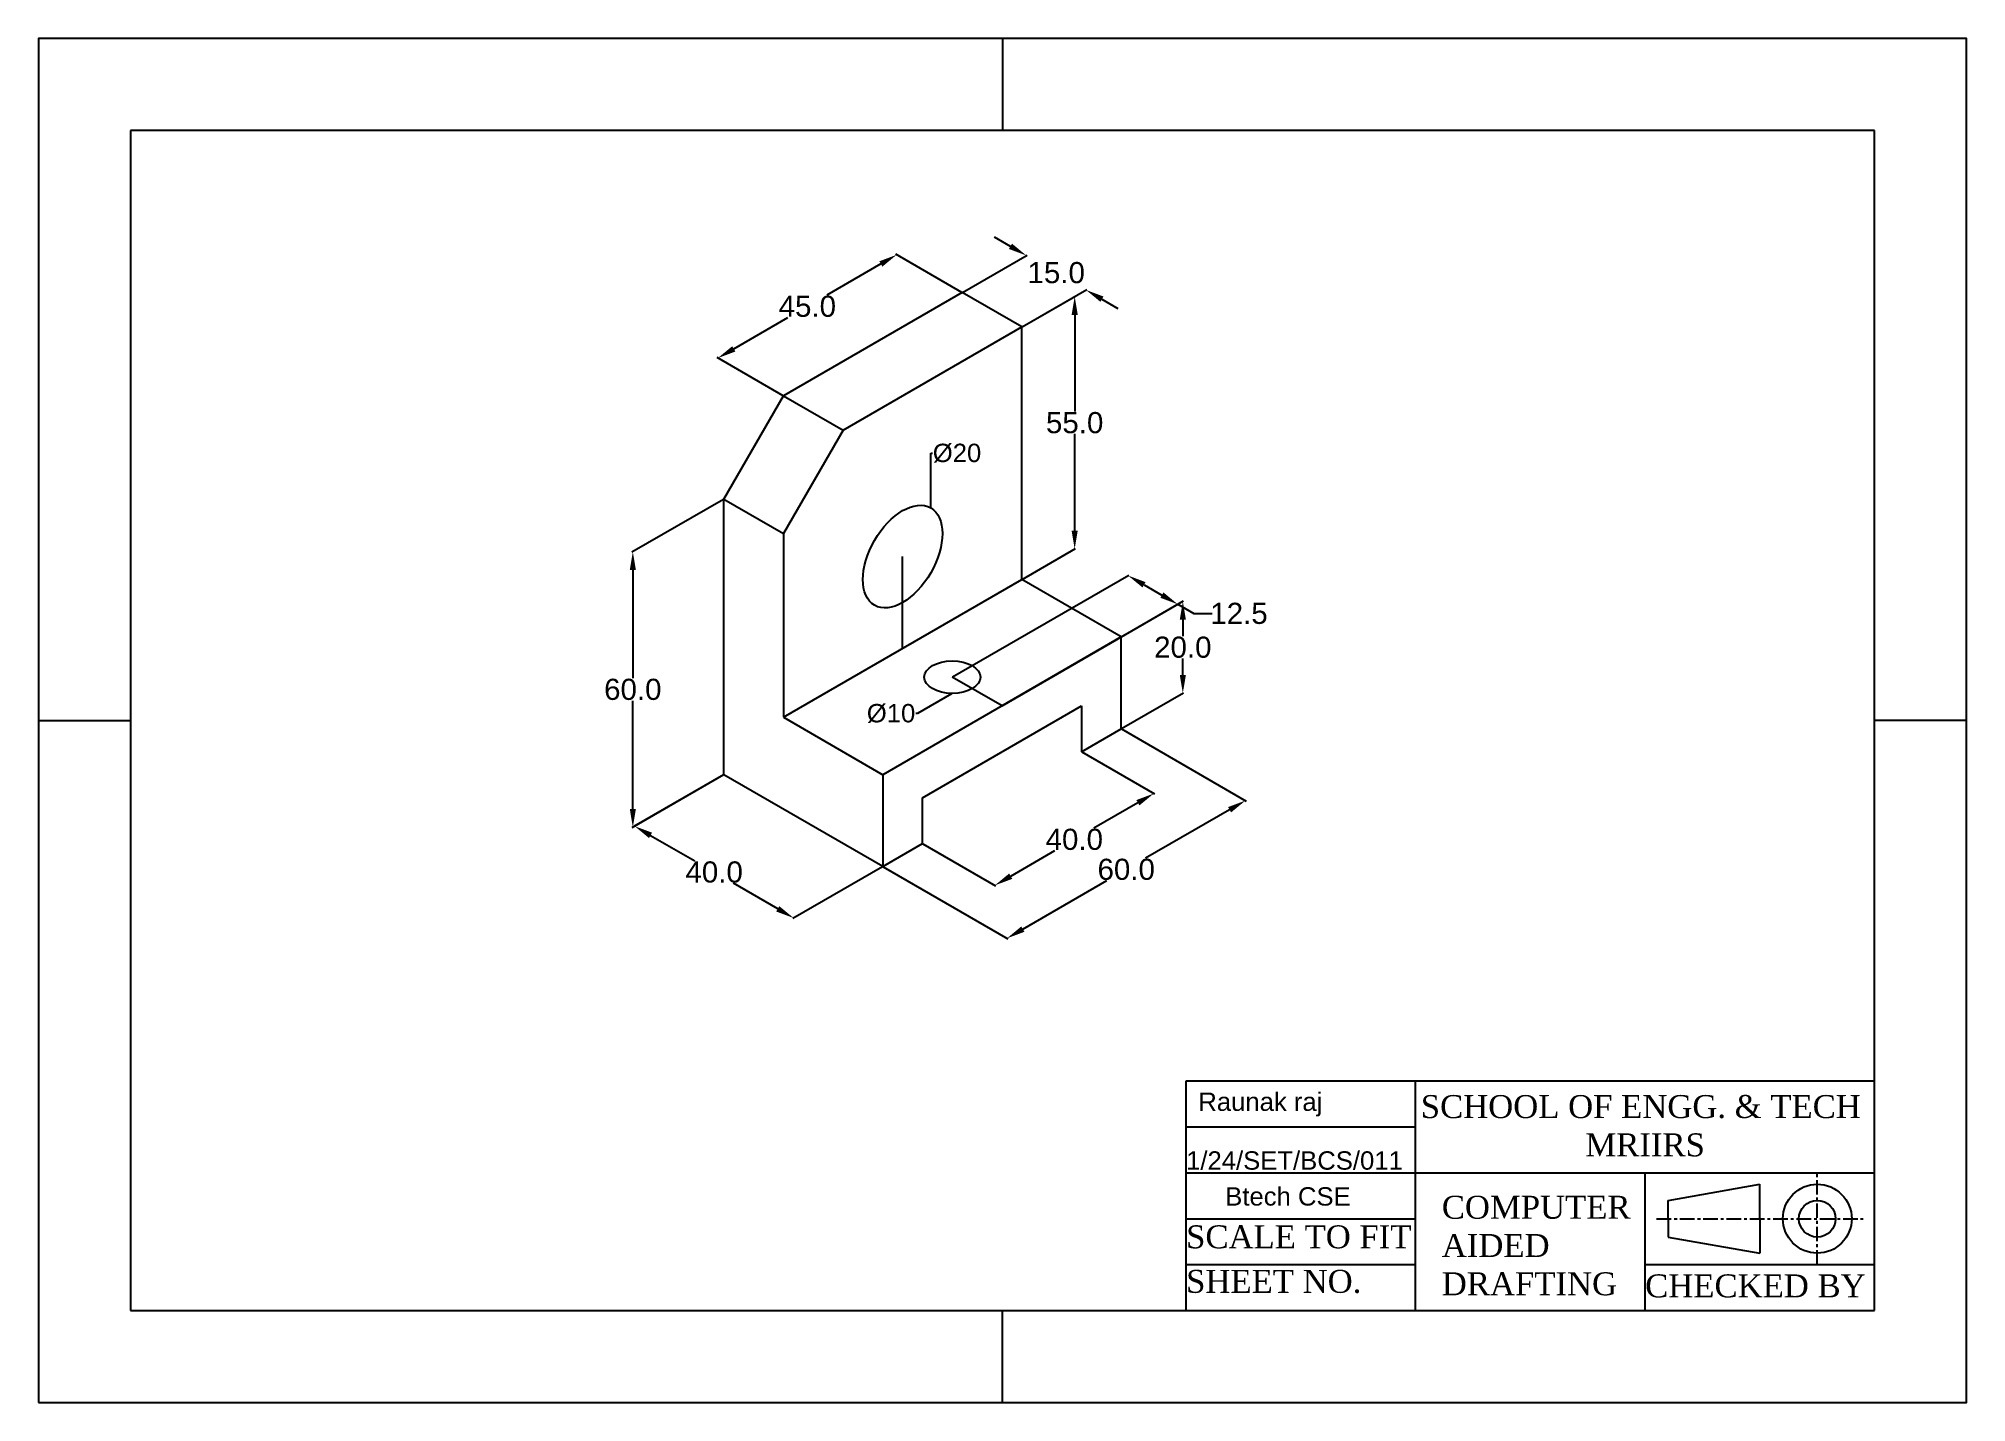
# Model space of a CAD drawing. Header units: millimetres. Extents: x -76 to 344, y -54 to 243.
import ezdxf
from ezdxf import colors
from ezdxf.entities.mleader import LeaderData, LeaderLine
from ezdxf.math import Vec2, Vec3

# ---------------------------------------------------------------- set-up
doc = ezdxf.new("R2010")
doc.units = ezdxf.units.MM
doc.header["$MEASUREMENT"] = 0
doc.linetypes.add('CENTER', pattern=[50.8, 31.75, -6.35, 6.35, -6.35])
doc.styles.add('ISO Proportional', font='arial.ttf')
doc.styles.get("Standard").update_dxf_attribs({"font": 'arial.ttf'})
doc.dimstyles.get("Standard").update_dxf_attribs({"dimtxt": 4.6, "dimasz": 4, "dimexe": 0.18, "dimexo": 0.0625, "dimgap": 0.09, "dimtad": 0, "dimtih": 1, "dimtoh": 1, "dimdec": 1, "dimzin": 0, "dimdsep": 46, "dimtxsty": 'Standard', "dimcen": 0.09, "dimclrt": 256, "dimadec": 0, "dimazin": 0, "dimtfac": 1, "dimtdec": 1, "dimtofl": 0, "dimtmove": 0, "dimatfit": 3, "dimfxl": 1, "dimtolj": 1, "dimtzin": 0, "dimarcsym": 0})

# ---------------------------------------------------------------- blocks, each defined once
blk = doc.blocks.new('*D1')
at = {"color": 0, "lineweight": -2, "transparency": 16777216}
for p, q in [((73.08, 82.78), (53.56, 71.51)), ((57.21, 69.61), (66.84, 64.05)), ((84.92, 53.61), (75.29, 59.17)), ((107.73, 62.78), (88.2, 51.51))]:
    blk.add_line(p, q, dxfattribs=at)
at = {"color": 0, "transparency": 16777216}
for points in [[(57.54, 70.19), (56.87, 69.03), (53.74, 71.61)], [(85.25, 54.19), (84.58, 53.03), (88.38, 51.61)]]:
    blk.add_solid(points, dxfattribs=at)
at = {"layer": 'Defpoints', "color": 0, "transparency": 16777216}
for p in [(73.15, 82.82), (53.74, 71.61), (107.79, 62.82)]:
    blk.add_point(p, dxfattribs=at)
at = {"transparency": 16777216, "insert": (71.06, 61.61), "char_height": 4.6, "attachment_point": 5}
blk.add_mtext('\\A1;40.0', dxfattribs=at)
blk = doc.blocks.new('*D2')
at = {"color": 0, "lineweight": -2, "transparency": 16777216}
for p, q in [((135.62, 197.88), (132.15, 199.88)), ((125.17, 187.85), (139.26, 195.99)), ((138.16, 180.35), (152.25, 188.49)), ((155.54, 186.38), (159, 184.38))]:
    blk.add_line(p, q, dxfattribs=at)
at = {"color": 0, "transparency": 16777216}
for points in [[(135.95, 198.46), (135.28, 197.31), (139.08, 195.88)], [(155.87, 186.96), (155.2, 185.81), (152.07, 188.38)]]:
    blk.add_solid(points, dxfattribs=at)
at = {"layer": 'Defpoints', "color": 0, "transparency": 16777216}
for p in [(125.11, 187.82), (152.07, 188.38), (138.1, 180.32)]:
    blk.add_point(p, dxfattribs=at)
at = {"transparency": 16777216, "insert": (145.58, 192.13), "char_height": 4.6, "attachment_point": 5}
blk.add_mtext('\\A1;15.0', dxfattribs=at)
blk = doc.blocks.new('*D3')
at = {"color": 0, "lineweight": -2, "transparency": 16777216}
for p, q in [((73.08, 142.78), (53.16, 131.28)), ((53.34, 127.38), (53.34, 103.82)), ((53.34, 75.38), (53.34, 98.94)), ((73.08, 82.78), (53.16, 71.28))]:
    blk.add_line(p, q, dxfattribs=at)
at = {"color": 0, "transparency": 16777216}
for points in [[(52.68, 127.38), (54.01, 127.38), (53.34, 131.38)], [(52.68, 75.38), (54.01, 75.38), (53.34, 71.38)]]:
    blk.add_solid(points, dxfattribs=at)
at = {"layer": 'Defpoints', "color": 0, "transparency": 16777216}
for p in [(73.15, 142.82), (73.15, 82.82), (53.34, 71.38)]:
    blk.add_point(p, dxfattribs=at)
at = {"transparency": 16777216, "insert": (53.34, 101.38), "char_height": 4.6, "attachment_point": 5}
blk.add_mtext('\\A1;60.0', dxfattribs=at)
blk = doc.blocks.new('*D4')
at = {"color": 0, "lineweight": -2, "transparency": 16777216}
for p, q in [((151.15, 87.78), (167.02, 78.62)), ((163.38, 76.72), (153.75, 71.16)), ((116.51, 67.78), (132.38, 58.62)), ((135.67, 60.72), (145.3, 66.28))]:
    blk.add_line(p, q, dxfattribs=at)
at = {"color": 0, "transparency": 16777216}
for points in [[(163.04, 77.3), (163.71, 76.14), (166.84, 78.72)], [(135.33, 61.3), (136, 60.14), (132.2, 58.72)]]:
    blk.add_solid(points, dxfattribs=at)
at = {"layer": 'Defpoints', "color": 0, "transparency": 16777216}
for p in [(151.09, 87.82), (166.84, 78.72), (116.45, 67.82)]:
    blk.add_point(p, dxfattribs=at)
at = {"transparency": 16777216, "insert": (149.52, 68.72), "char_height": 4.6, "attachment_point": 5}
blk.add_mtext('\\A1;40.0', dxfattribs=at)
blk = doc.blocks.new('*D5')
at = {"color": 0, "lineweight": -2, "transparency": 16777216}
for p, q in [((138.16, 180.35), (149.78, 187.06)), ((149.6, 182.96), (149.6, 161.9)), ((149.6, 135.96), (149.6, 157.02)), ((138.16, 125.35), (149.78, 132.06))]:
    blk.add_line(p, q, dxfattribs=at)
at = {"color": 0, "transparency": 16777216}
for points in [[(148.94, 182.96), (150.27, 182.96), (149.6, 186.96)], [(148.94, 135.96), (150.27, 135.96), (149.6, 131.96)]]:
    blk.add_solid(points, dxfattribs=at)
at = {"layer": 'Defpoints', "color": 0, "transparency": 16777216}
for p in [(138.1, 180.32), (149.6, 131.96), (138.1, 125.32)]:
    blk.add_point(p, dxfattribs=at)
at = {"transparency": 16777216, "insert": (149.6, 159.46), "char_height": 4.6, "attachment_point": 5}
blk.add_mtext('\\A1;55.0', dxfattribs=at)
blk = doc.blocks.new('*D6')
at = {"color": 0, "lineweight": -2, "transparency": 16777216}
for p, q in [((107.38, 194.05), (95.58, 187.24)), ((125.05, 187.85), (110.66, 196.16)), ((75.34, 175.55), (87.13, 182.36)), ((86.07, 165.35), (71.69, 173.66))]:
    blk.add_line(p, q, dxfattribs=at)
at = {"color": 0, "transparency": 16777216}
for points in [[(107.05, 194.63), (107.71, 193.47), (110.84, 196.05)], [(75, 176.13), (75.67, 174.97), (71.87, 173.55)]]:
    blk.add_solid(points, dxfattribs=at)
at = {"layer": 'Defpoints', "color": 0, "transparency": 16777216}
for p in [(110.84, 196.05), (125.11, 187.82), (86.14, 165.32)]:
    blk.add_point(p, dxfattribs=at)
at = {"transparency": 16777216, "insert": (91.36, 184.8), "char_height": 4.6, "attachment_point": 5}
blk.add_mtext('\\A1;45.0', dxfattribs=at)
blk = doc.blocks.new('*D7')
at = {"color": 0, "lineweight": -2, "transparency": 16777216}
for p, q in [((123.01, 104.1), (161.42, 126.28)), ((164.71, 124.18), (168.61, 121.93)), ((133.83, 97.85), (172.25, 120.03)), ((172.07, 119.93), (175.53, 117.93)), ((175.53, 117.93), (179.53, 117.93))]:
    blk.add_line(p, q, dxfattribs=at)
at = {"color": 0, "transparency": 16777216}
for points in [[(165.04, 124.76), (164.38, 123.6), (161.24, 126.18)], [(168.94, 122.51), (168.27, 121.35), (172.07, 119.93)]]:
    blk.add_solid(points, dxfattribs=at)
at = {"layer": 'Defpoints', "color": 0, "transparency": 16777216}
for p in [(172.07, 119.93), (122.94, 104.07), (133.77, 97.82)]:
    blk.add_point(p, dxfattribs=at)
at = {"transparency": 16777216, "insert": (185.4, 117.93), "char_height": 4.6, "attachment_point": 5}
blk.add_mtext('\\A1;12.5', dxfattribs=at)
blk = doc.blocks.new('*D8')
at = {"color": 0, "lineweight": -2, "transparency": 16777216}
for p, q in [((159.81, 92.78), (186.99, 77.09)), ((183.35, 75.19), (165.06, 64.63)), ((107.85, 62.78), (135.03, 47.09)), ((138.32, 49.19), (156.61, 59.75))]:
    blk.add_line(p, q, dxfattribs=at)
at = {"color": 0, "transparency": 16777216}
for points in [[(183.02, 75.77), (183.68, 74.61), (186.81, 77.19)], [(137.98, 49.77), (138.65, 48.61), (134.85, 47.19)]]:
    blk.add_solid(points, dxfattribs=at)
at = {"layer": 'Defpoints', "color": 0, "transparency": 16777216}
for p in [(159.75, 92.82), (186.81, 77.19), (107.79, 62.82)]:
    blk.add_point(p, dxfattribs=at)
at = {"transparency": 16777216, "insert": (160.83, 62.19), "char_height": 4.6, "attachment_point": 5}
blk.add_mtext('\\A1;60.0', dxfattribs=at)
blk = doc.blocks.new('*D9')
at = {"color": 0, "lineweight": -2, "transparency": 16777216}
for p, q in [((159.81, 112.85), (173.34, 120.66)), ((173.16, 116.56), (173.16, 113)), ((173.16, 104.56), (173.16, 108.12)), ((159.81, 92.85), (173.34, 100.66))]:
    blk.add_line(p, q, dxfattribs=at)
at = {"color": 0, "transparency": 16777216}
for points in [[(172.5, 116.56), (173.83, 116.56), (173.16, 120.56)], [(172.5, 104.56), (173.83, 104.56), (173.16, 100.56)]]:
    blk.add_solid(points, dxfattribs=at)
at = {"layer": 'Defpoints', "color": 0, "transparency": 16777216}
for p in [(159.75, 112.82), (173.16, 100.56), (159.75, 92.82)]:
    blk.add_point(p, dxfattribs=at)
at = {"transparency": 16777216, "insert": (173.16, 110.56), "char_height": 4.6, "attachment_point": 5}
blk.add_mtext('\\A1;20.0', dxfattribs=at)

msp = doc.modelspace()

# ---------------------------------------------------------------- linework, layer by layer
for p, q in [((133.88, 243.13), (133.88, 223.13)), ((323.88, 223.13), (-56.12, 223.13)), ((-56.12, 223.13), (-56.12, -33.87)), ((323.88, -33.87), (323.88, 223.13)), ((125.11, 187.82), (86.14, 165.32)), ((138.1, 180.32), (125.11, 187.82)), ((99.13, 157.82), (138.1, 180.32)), ((138.1, 125.32), (138.1, 180.32)), ((73.15, 142.82), (86.14, 165.32)), ((86.14, 165.32), (99.13, 157.82)), ((99.13, 157.82), (86.14, 135.32)), ((73.15, 82.82), (73.15, 142.82)), ((73.15, 142.82), (86.14, 135.32)), ((86.14, 135.32), (86.14, 95.32)), ((112.12, 110.32), (112.12, 130.32)), ((86.14, 95.32), (138.1, 125.32)), ((159.75, 112.82), (138.1, 125.32)), ((159.75, 112.82), (107.79, 82.82)), ((159.75, 92.82), (159.75, 112.82)), ((133.77, 97.82), (122.94, 104.07)), ((116.45, 77.82), (151.09, 97.82)), ((151.09, 97.82), (151.09, 87.82)), ((-76.12, 94.63), (-56.12, 94.63)), ((86.14, 95.32), (107.79, 82.82)), ((151.09, 87.82), (159.75, 92.82)), ((343.88, 94.63), (323.88, 94.63)), ((107.79, 62.82), (73.15, 82.82)), ((107.79, 82.82), (107.79, 62.82)), ((116.45, 67.82), (116.45, 77.82)), ((107.79, 62.82), (116.45, 67.82)), ((173.88, -33.87), (173.88, 16.13)), ((173.88, 16.13), (223.88, 16.13)), ((223.88, -33.87), (223.88, 16.13)), ((223.88, 16.13), (323.88, 16.13)), ((173.88, 6.13), (223.88, 6.13)), ((173.88, -3.87), (223.88, -3.87)), ((223.88, -3.87), (273.88, -3.87)), ((273.88, -33.87), (273.88, -3.87)), ((273.88, -3.87), (323.88, -3.87)), ((278.88, -9.87), (298.88, -6.37)), ((298.88, -13.87), (298.88, -6.37)), ((278.88, -13.87), (278.88, -9.87)), ((173.88, -13.87), (223.88, -13.87)), ((278.88, -13.87), (278.88, -17.87)), ((298.88, -13.87), (298.88, -21.37)), ((278.88, -17.87), (298.88, -21.37)), ((173.88, -23.87), (223.88, -23.87)), ((273.88, -23.87), (323.88, -23.87)), ((-56.12, -33.87), (323.88, -33.87)), ((133.88, -53.87), (133.88, -33.87))]:
    msp.add_line(p, q)
at = {"linetype": 'CENTER', "ltscale": 0.1}
for p, q in [((311.38, -23.87), (311.38, -3.87)), ((276.38, -13.87), (321.38, -13.87))]:
    msp.add_line(p, q, dxfattribs=at)
msp.add_lwpolyline([(-76.12, -53.87), (343.88, -53.87), (343.88, 243.13), (-76.12, 243.13)], close=True)
for radius in [7.5, 4]:
    msp.add_circle((311.38, -13.87), radius)
for centre, major_axis in [((112.12, 130.32), (-6.12, -10.61)), ((122.94, 104.07), (-6.12, 0))]:
    msp.add_ellipse(centre, major_axis=major_axis, ratio=0.57735)

# ---------------------------------------------------------------- texts
at = {"style": 'ISO Proportional'}
for s, p in [('Raunak raj', (176.54, 9.61)), ('1/24/SET/BCS/011', (173.88, -3.19)), ('Btech CSE', (182.4, -11.01))]:
    msp.add_text(s, height=4, dxfattribs=at).set_placement(p)
at = {"char_height": 5}
for s, insert, width, attachment_point in [('{\\fTimes New Roman|b0|i0|c0|p18;SCHOOL OF ENGG. & TECH  MRIIRS}', (273.88, 6.35), 100, 5), ('{\\fTimes New Roman|b0|i0|c0|p18;COMPUTER AIDED DRAFTING}', (229.58, -8.87), 50, 1), ('{\\fTimes New Roman|b0|i0|c0|p18;SCALE TO FIT}', (173.88, -15.31), 50, 1), ('{\\fTimes New Roman|b0|i0|c0|p18;SHEET NO.}', (173.88, -25.01), 50, 1), ('{\\fTimes New Roman|b0|i0|c0|p18;CHECKED BY}', (273.88, -25.99), 50, 1)]:
    msp.add_mtext(s, dxfattribs=dict(at, insert=insert, width=width, attachment_point=attachment_point))

# ---------------------------------------------------------------- dimensions: what is measured, and where the dimension line sits
for p1, p2, distance, picture, middle in [((125.11, 187.82), (138.1, 180.32), 13.97, '*D2', (145.58, 192.13)), ((86.14, 165.32), (125.11, 187.82), 14.26, '*D6', (91.36, 184.8)), ((138.1, 180.32), (138.1, 125.32), 11.5, '*D5', (149.6, 159.46)), ((73.15, 142.82), (73.15, 82.82), -19.8, '*D3', (53.34, 101.38)), ((159.75, 112.82), (159.75, 92.82), 13.41, '*D9', (173.16, 110.56)), ((107.79, 62.82), (159.75, 92.82), -27.06, '*D8', (160.83, 62.19)), ((116.45, 67.82), (151.09, 87.82), -15.75, '*D4', (149.52, 68.72))]:
    dim = msp.add_aligned_dim(p1=p1, p2=p2, distance=distance, dimstyle='Standard')
    dim.commit()
    dim.dimension.update_dxf_attribs({"geometry": picture, "text_midpoint": middle})
for base, p1, p2, angle, picture, middle in [((172.07, 119.93), (122.94, 104.07), (133.77, 97.82), 330, '*D7', (185.4, 117.93)), ((53.74, 71.61), (107.79, 62.82), (73.15, 82.82), 150, '*D1', (71.06, 61.61))]:
    dim = msp.add_linear_dim(base=base, p1=p1, p2=p2, angle=angle, dimstyle='Standard')
    dim.commit()
    dim.dimension.update_dxf_attribs({"geometry": picture, "text_midpoint": middle, "dimtype": 161})

# ---------------------------------------------------------------- leaders
ml = msp.add_multileader_mtext('Standard')
ml.set_content('%%C20', color=256)
ml.set_leader_properties()
ml.build(insert=Vec2(0, 0))
ml.multileader.update_dxf_attribs({"dogleg_length": 0.36, "arrow_head_size": 0.18})
ctx = ml.context
ctx.base_point, ctx.arrow_head_size, ctx.landing_gap_size, ctx.plane_origin = Vec3(118.6, 152.82), 0.18, 0.09, Vec3(118.24, 140.92)
notes = []
notes.append((ctx, [(0, (1, 1, 0), (118.24, 152.82), (1, 0), 0.36, [(0, [(118.24, 140.92)], 0, [])])]))
ctx.mtext.insert, ctx.mtext.flow_direction = Vec3(118.69, 154.9), 5
ml = msp.add_multileader_mtext('Standard')
ml.set_content('%%C10', color=256)
ml.set_leader_properties()
ml.build(insert=Vec2(0, 0))
ml.multileader.update_dxf_attribs({"dogleg_length": 0.36, "arrow_head_size": 0.18})
ctx = ml.context
ctx.base_point, ctx.arrow_head_size, ctx.landing_gap_size, ctx.plane_origin = Vec3(104.72, 96.14), 0.18, 0.09, Vec3(122.94, 100.53)
ctx.text_align_type = 2
notes.append((ctx, [(0, (1, 1, 0), (115.33, 96.14), (-1, 0), 0.36, [(0, [(122.94, 100.53)], 0, [])])]))
ctx.mtext.insert, ctx.mtext.alignment, ctx.mtext.flow_direction = Vec3(114.88, 98.22), 3, 5
for ctx, leaders in notes:
    for number, flags, end, landing, length, lines in leaders:
        leader = LeaderData()
        leader.index, (leader.has_last_leader_line, leader.has_dogleg_vector, leader.attachment_direction) = number, flags
        leader.last_leader_point, leader.dogleg_vector, leader.dogleg_length = Vec3(end), Vec3(landing), length
        for number, points, colour, breaks in lines:
            line = LeaderLine()
            line.index, line.vertices, line.color, line.breaks = number, Vec3.list(points), colors.encode_raw_color(colour), breaks
            leader.lines.append(line)
        ctx.leaders.append(leader)

doc.saveas('drawing.dxf')
